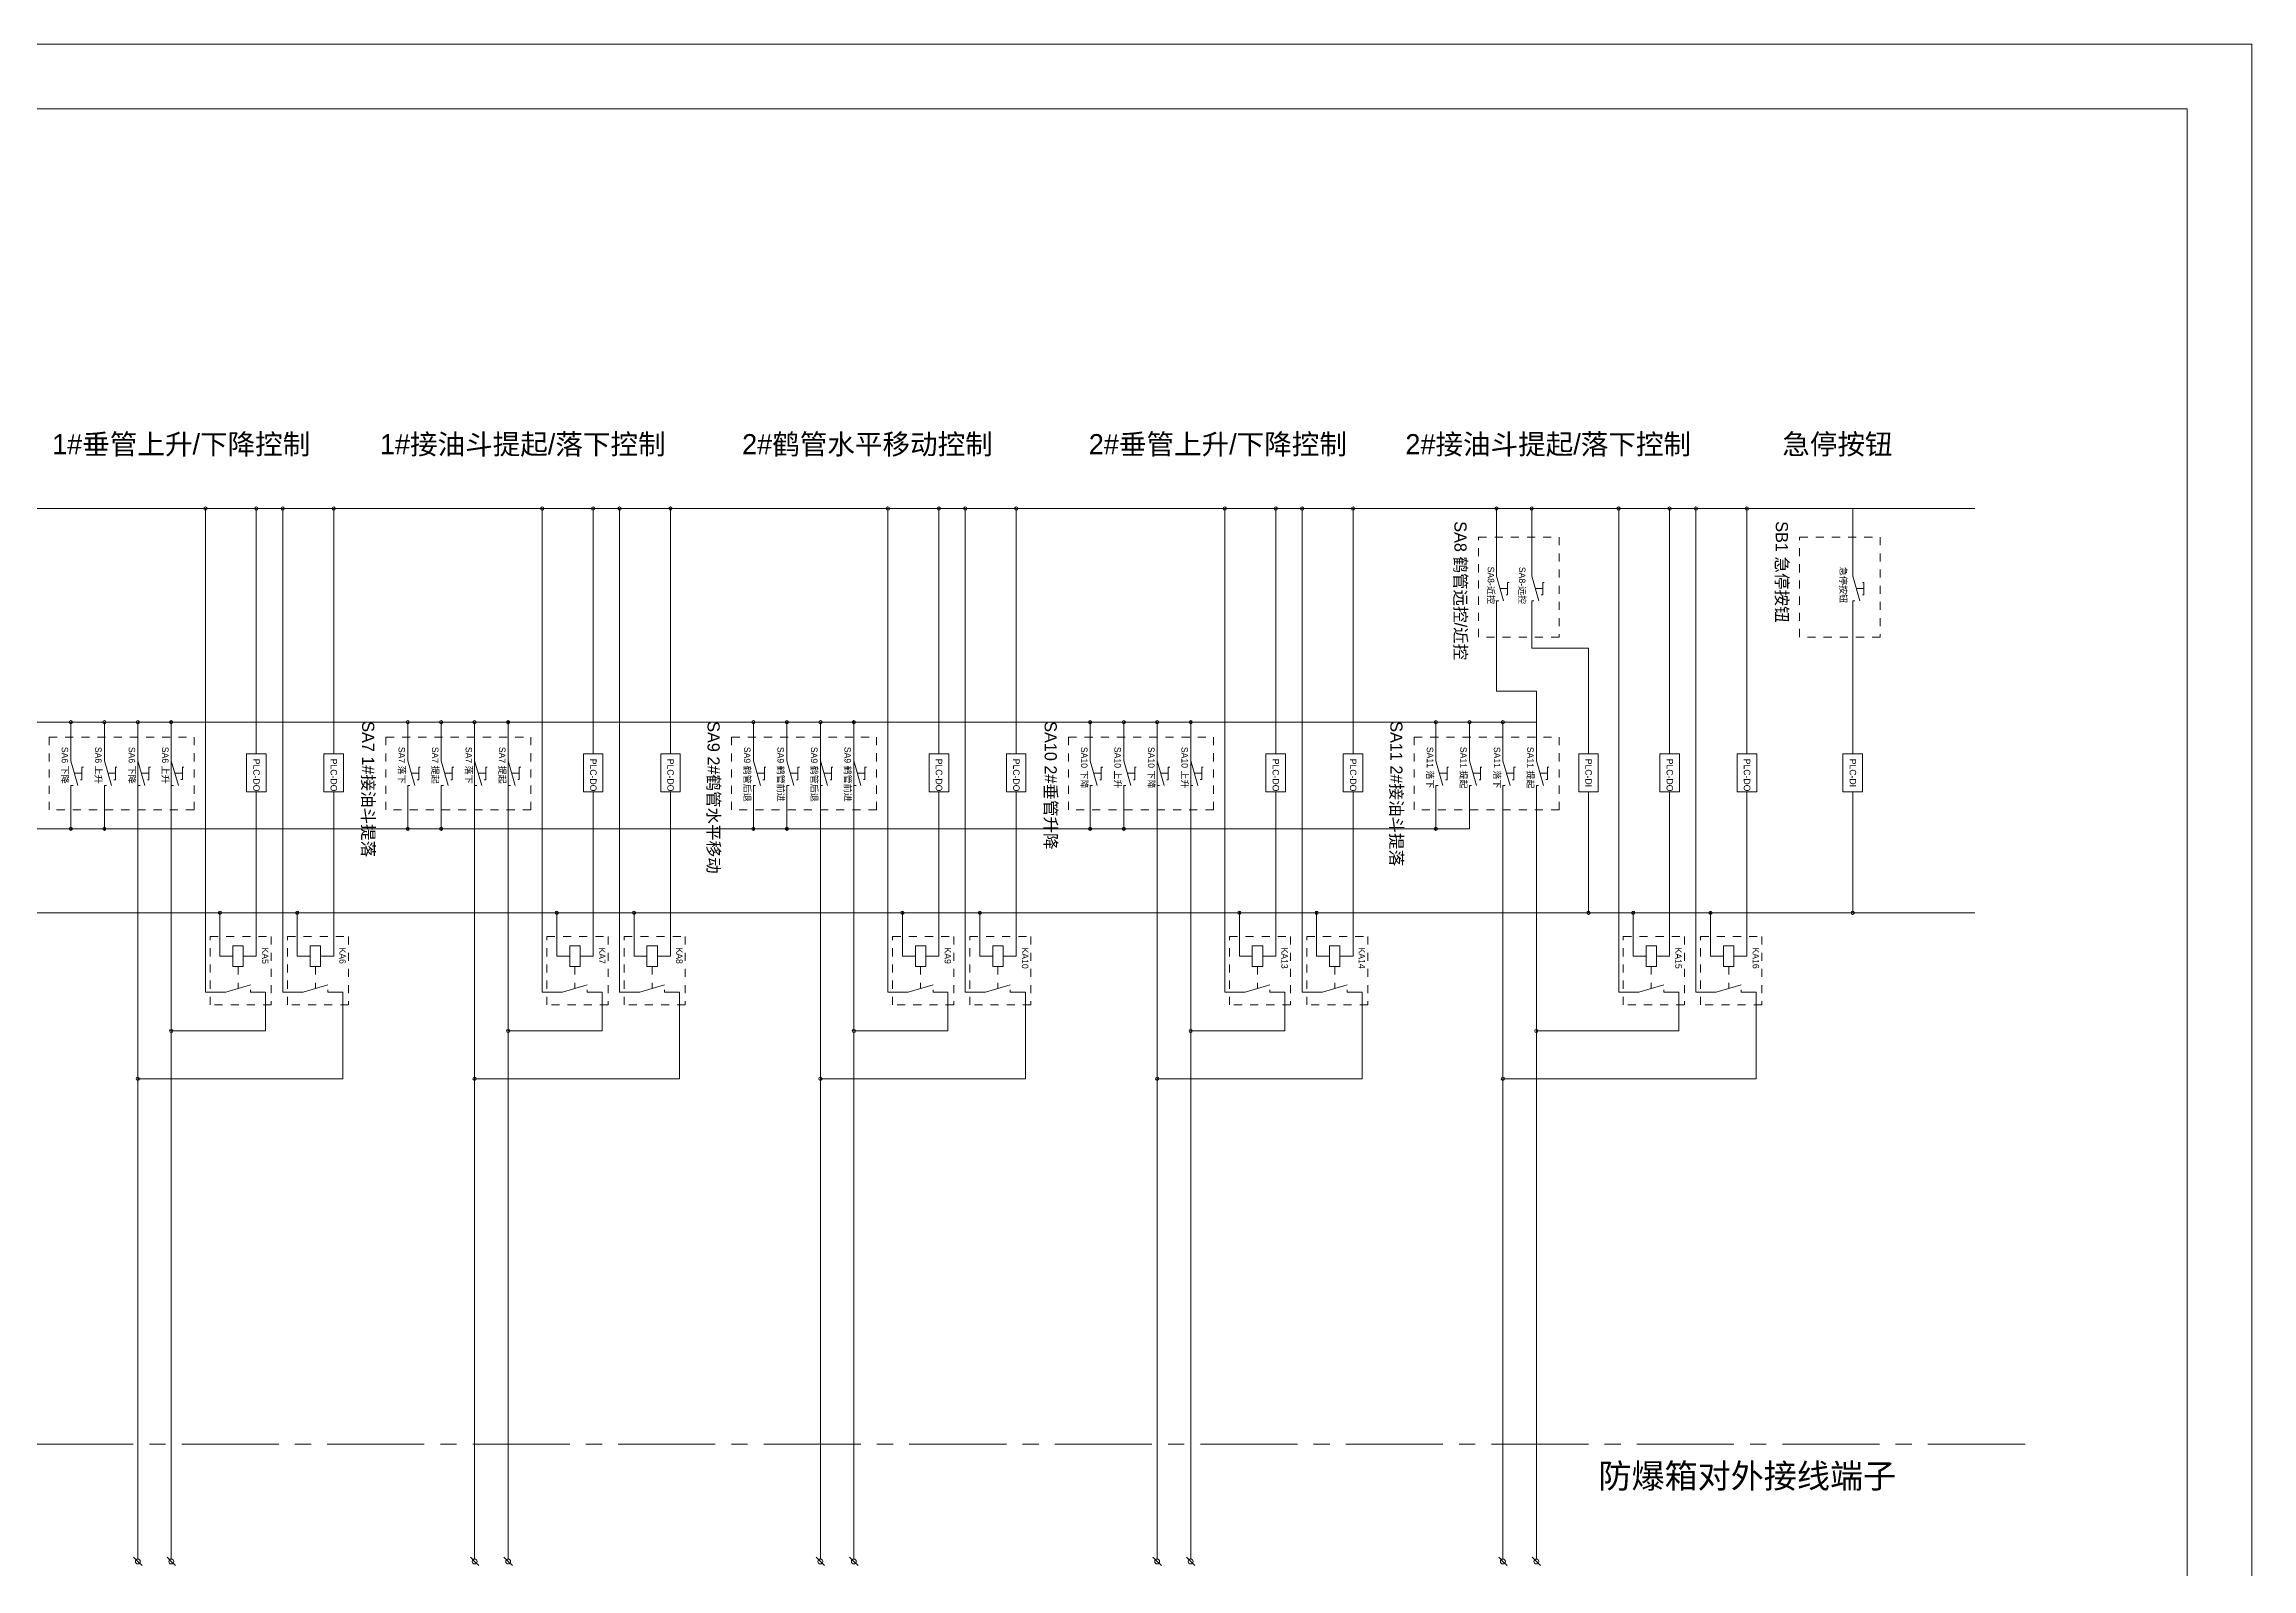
# Model space of a CAD drawing. Header units: millimetres. Extents: x 32626 to 72822, y 60047 to 123188.
# Drawn here: x 46434 to 49165, y 61521 to 63407 of the extents above; entities that cross this region are included whole.
import ezdxf

# ---------------------------------------------------------------- set-up
doc = ezdxf.new("R2010")
doc.units = ezdxf.units.MM
doc.header["$LTSCALE"] = 10
doc.linetypes.add('点画线', pattern=[18, 12, -2, 2, -2])
doc.linetypes.add('虚线', pattern=[2, 1, -1])
for name, color, linetype, lineweight in [('1轮廓实线层', 7, 'Continuous', 18), ('2细线层', 4, 'Continuous', 18), ('图框层', 7, 'Continuous', 18)]:
    doc.layers.add(name, color=color, linetype=linetype, lineweight=lineweight)
doc.styles.add('样式 1', font='SIMYOU.TTF', dxfattribs={"width": 0.75})

msp = doc.modelspace()

# ---------------------------------------------------------------- linework, layer by layer
at = {"layer": '1轮廓实线层'}
for p, q in [((44764.7, 62832.6), (48822.4, 62832.6)), ((46633.8, 62391.8), (46633.8, 62832.6)), ((46696.8, 62622.8), (46696.8, 62832.6)), ((46729.4, 62391.8), (46729.4, 62832.6)), ((46792.5, 62622.8), (46792.5, 62832.6)), ((47050.4, 62391.8), (47050.4, 62832.6)), ((47113.4, 62622.8), (47113.4, 62832.6)), ((47146.1, 62391.8), (47146.1, 62832.6)), ((47209.1, 62622.8), (47209.1, 62832.6)), ((47478, 62391.8), (47478, 62832.6)), ((47541, 62622.8), (47541, 62832.6)), ((47573.7, 62391.8), (47573.7, 62832.6)), ((47636.7, 62622.8), (47636.7, 62832.6)), ((47894.7, 62391.8), (47894.7, 62832.6)), ((47957.7, 62622.8), (47957.7, 62832.6)), ((47990.3, 62391.8), (47990.3, 62832.6)), ((48053.3, 62622.8), (48053.3, 62832.6)), ((48230.8, 62766.4), (48230.8, 62832.6)), ((48274.3, 62766.4), (48274.3, 62832.6)), ((48323.6, 62832.6), (48349.3, 62832.6)), ((48381.9, 62234.6), (48381.9, 62832.6)), ((48444.9, 62529.1), (48444.9, 62832.6)), ((48477.5, 62234.6), (48477.5, 62832.6)), ((48540.5, 62529.1), (48540.5, 62832.6)), ((48671.4, 62757.7), (48671.4, 62832.6)), ((48230.8, 62766.4), (48230.8, 62749.1)), ((48274.3, 62766.4), (48274.3, 62749.1)), ((48671.4, 62766.4), (48671.4, 62749.1)), ((48230.8, 62749.1), (48239.6, 62718.4)), ((48235.2, 62733.8), (48244.6, 62733.8)), ((48244.6, 62725.8), (48242.7, 62725.8)), ((48244.6, 62741.1), (48244.6, 62725.8)), ((48244.6, 62741.1), (48246.4, 62741.1)), ((48274.3, 62749.1), (48283.1, 62718.4)), ((48278.7, 62733.8), (48288, 62733.8)), ((48288, 62725.8), (48286.2, 62725.8)), ((48288, 62741.1), (48288, 62725.8)), ((48288, 62741.1), (48289.8, 62741.1)), ((48671.4, 62749.1), (48680.2, 62718.4)), ((48675.8, 62733.8), (48685.1, 62733.8)), ((48685.1, 62741.1), (48683.3, 62741.1)), ((48685.1, 62725.8), (48683.3, 62725.8)), ((48685.1, 62741.1), (48685.1, 62725.8)), ((48230.8, 62718.4), (48230.8, 62692.2)), ((48230.8, 62718.4), (48233.6, 62718.4)), ((48274.3, 62718.4), (48274.3, 62660)), ((48274.3, 62718.4), (48277, 62718.4)), ((48671.4, 62718.4), (48671.4, 62660)), ((48671.4, 62718.4), (48674.2, 62718.4)), ((48230.8, 62692.2), (48230.8, 62606.9)), ((48274.3, 62660), (48299.3, 62660)), ((48299.3, 62660), (48344.6, 62660)), ((48344.6, 62660), (48344.6, 62529.1)), ((48671.4, 62660), (48671.4, 62529.1)), ((46696.8, 62622.8), (46696.8, 62529.1)), ((46792.5, 62622.8), (46792.5, 62529.1)), ((47113.4, 62622.8), (47113.4, 62529.1)), ((47209.1, 62622.8), (47209.1, 62529.1)), ((47541, 62622.8), (47541, 62529.1)), ((47636.7, 62622.8), (47636.7, 62529.1)), ((47957.7, 62622.8), (47957.7, 62529.1)), ((48053.3, 62622.8), (48053.3, 62529.1)), ((48230.8, 62606.9), (48280.1, 62606.9)), ((48280.1, 62606.9), (48280.1, 62538.2)), ((46054.3, 62568.4), (46469.3, 62568.4)), ((46591.6, 62568.4), (46467.3, 62568.4)), ((46467.3, 62568.4), (46467.3, 62538.2)), ((46508.8, 62538.2), (46508.8, 62568.4)), ((46550.2, 62538.2), (46550.2, 62568.4)), ((46591.6, 62570.4), (46591.6, 62538.2)), ((46591.6, 62568.4), (46895, 62568.4)), ((46785.4, 62568.4), (46884, 62568.4)), ((47008.3, 62568.4), (46884, 62568.4)), ((46884, 62568.4), (46884, 62538.2)), ((46925.4, 62538.2), (46925.4, 62568.4)), ((46966.8, 62538.2), (46966.8, 62568.4)), ((47008.3, 62570.4), (47008.3, 62538.2)), ((47008.3, 62568.4), (47311.6, 62568.4)), ((47435.9, 62568.4), (47311.6, 62568.4)), ((47311.6, 62568.4), (47311.6, 62538.2)), ((47353, 62538.2), (47353, 62568.4)), ((47394.5, 62538.2), (47394.5, 62568.4)), ((47435.9, 62570.4), (47435.9, 62538.2)), ((47435.9, 62568.4), (47739.2, 62568.4)), ((47629.7, 62568.4), (47728.2, 62568.4)), ((47852.5, 62568.4), (47728.2, 62568.4)), ((47728.2, 62568.4), (47728.2, 62538.2)), ((47769.7, 62538.2), (47769.7, 62568.4)), ((47811.1, 62538.2), (47811.1, 62568.4)), ((47852.5, 62570.4), (47852.5, 62538.2)), ((47852.5, 62568.4), (48155.8, 62568.4)), ((48280.1, 62568.4), (48155.8, 62568.4)), ((48155.8, 62568.4), (48155.8, 62538.2)), ((48197.3, 62538.2), (48197.3, 62568.4)), ((48238.7, 62538.2), (48238.7, 62568.4)), ((46467.3, 62538.2), (46467.3, 62520.8)), ((46508.8, 62538.2), (46508.8, 62520.8)), ((46550.2, 62557.6), (46550.2, 61533.4)), ((46550.2, 62538.2), (46550.2, 62520.8)), ((46591.6, 62557.6), (46591.6, 61533.4)), ((46591.6, 62538.2), (46591.6, 62520.8)), ((46884, 62538.2), (46884, 62520.8)), ((46925.4, 62538.2), (46925.4, 62520.8)), ((46966.8, 62557.6), (46966.8, 61533.4)), ((46966.8, 62538.2), (46966.8, 62520.8)), ((47008.3, 62557.6), (47008.3, 61533.4)), ((47008.3, 62538.2), (47008.3, 62520.8)), ((47311.6, 62538.2), (47311.6, 62520.8)), ((47353, 62538.2), (47353, 62520.8)), ((47394.5, 62557.6), (47394.5, 61533.4)), ((47394.5, 62538.2), (47394.5, 62520.8)), ((47435.9, 62557.6), (47435.9, 61533.4)), ((47435.9, 62538.2), (47435.9, 62520.8)), ((47728.2, 62538.2), (47728.2, 62520.8)), ((47769.7, 62538.2), (47769.7, 62520.8)), ((47811.1, 62557.6), (47811.1, 61533.4)), ((47811.1, 62538.2), (47811.1, 62520.8)), ((47852.5, 62557.6), (47852.5, 61533.4)), ((47852.5, 62538.2), (47852.5, 62520.8)), ((48155.8, 62538.2), (48155.8, 62520.8)), ((48197.3, 62538.2), (48197.3, 62520.8)), ((48238.7, 62538.2), (48238.7, 62520.8)), ((48280.1, 62538.2), (48280.1, 62520.8)), ((46467.3, 62520.8), (46476.1, 62490.2)), ((46481.1, 62512.6), (46481.1, 62497.2)), ((46481.1, 62512.6), (46482.9, 62512.6)), ((46508.8, 62520.8), (46517.6, 62490.2)), ((46522.5, 62512.6), (46522.5, 62497.2)), ((46522.5, 62512.6), (46524.3, 62512.6)), ((46550.2, 62520.8), (46559, 62490.2)), ((46563.9, 62512.6), (46563.9, 62497.2)), ((46563.9, 62512.6), (46565.7, 62512.6)), ((46591.6, 62520.8), (46600.4, 62490.2)), ((46605.4, 62512.9), (46605.4, 62497.6)), ((46605.4, 62512.9), (46607.2, 62512.9)), ((46884, 62520.8), (46892.8, 62490.2)), ((46897.7, 62512.6), (46897.7, 62497.2)), ((46897.7, 62512.6), (46899.5, 62512.6)), ((46925.4, 62520.8), (46934.2, 62490.2)), ((46939.1, 62512.6), (46939.1, 62497.2)), ((46939.1, 62512.6), (46940.9, 62512.6)), ((46966.8, 62520.8), (46975.6, 62490.2)), ((46980.6, 62512.6), (46980.6, 62497.2)), ((46980.6, 62512.6), (46982.4, 62512.6)), ((47008.3, 62520.8), (47017, 62490.2)), ((47022, 62512.9), (47022, 62497.6)), ((47022, 62512.9), (47023.8, 62512.9)), ((47311.6, 62520.8), (47320.4, 62490.2)), ((47325.3, 62512.6), (47325.3, 62497.2)), ((47325.3, 62512.6), (47327.1, 62512.6)), ((47353, 62520.8), (47361.8, 62490.2)), ((47366.7, 62512.6), (47366.7, 62497.2)), ((47366.7, 62512.6), (47368.5, 62512.6)), ((47394.5, 62520.8), (47403.2, 62490.2)), ((47408.2, 62512.6), (47408.2, 62497.2)), ((47408.2, 62512.6), (47410, 62512.6)), ((47435.9, 62520.8), (47444.7, 62490.2)), ((47449.6, 62512.9), (47449.6, 62497.6)), ((47449.6, 62512.9), (47451.4, 62512.9)), ((47728.2, 62520.8), (47737, 62490.2)), ((47741.9, 62512.6), (47741.9, 62497.2)), ((47741.9, 62512.6), (47743.7, 62512.6)), ((47769.7, 62520.8), (47778.4, 62490.2)), ((47783.4, 62512.6), (47783.4, 62497.2)), ((47783.4, 62512.6), (47785.2, 62512.6)), ((47811.1, 62520.8), (47819.9, 62490.2)), ((47824.8, 62512.6), (47824.8, 62497.2)), ((47824.8, 62512.6), (47826.6, 62512.6)), ((47852.5, 62520.8), (47861.3, 62490.2)), ((47866.2, 62512.9), (47866.2, 62497.6)), ((47866.2, 62512.9), (47868, 62512.9)), ((48155.8, 62520.8), (48164.6, 62490.2)), ((48169.6, 62512.6), (48169.6, 62497.2)), ((48169.6, 62512.6), (48171.4, 62512.6)), ((48197.3, 62520.8), (48206.1, 62490.2)), ((48211, 62512.6), (48211, 62497.2)), ((48211, 62512.6), (48212.8, 62512.6)), ((48238.7, 62520.8), (48247.5, 62490.2)), ((48252.4, 62512.6), (48252.4, 62497.2)), ((48252.4, 62512.6), (48254.2, 62512.6)), ((48280.1, 62520.8), (48288.9, 62490.2)), ((48293.8, 62512.9), (48293.8, 62497.6)), ((48293.8, 62512.9), (48295.6, 62512.9)), ((46467.3, 62490.2), (46467.3, 62464)), ((46467.3, 62490.2), (46470.1, 62490.2)), ((46471.7, 62505.5), (46481.1, 62505.5)), ((46481.1, 62497.2), (46479.3, 62497.2)), ((46508.8, 62490.2), (46508.8, 62464)), ((46508.8, 62490.2), (46511.5, 62490.2)), ((46513.2, 62505.5), (46522.5, 62505.5)), ((46522.5, 62497.2), (46520.7, 62497.2)), ((46550.2, 62490.2), (46550.2, 62464)), ((46550.2, 62490.2), (46553, 62490.2)), ((46554.6, 62505.5), (46563.9, 62505.5)), ((46563.9, 62497.2), (46562.1, 62497.2)), ((46591.6, 62490.2), (46591.6, 62464)), ((46591.6, 62490.2), (46594.4, 62490.2)), ((46596, 62505.5), (46605.4, 62505.5)), ((46605.4, 62497.6), (46603.5, 62497.6)), ((46696.8, 62482.1), (46696.8, 62342.4)), ((46792.5, 62482.1), (46792.5, 62342.4)), ((46884, 62490.2), (46884, 62464)), ((46884, 62490.2), (46886.7, 62490.2)), ((46888.4, 62505.5), (46897.7, 62505.5)), ((46897.7, 62497.2), (46895.9, 62497.2)), ((46925.4, 62490.2), (46925.4, 62464)), ((46925.4, 62490.2), (46928.2, 62490.2)), ((46929.8, 62505.5), (46939.1, 62505.5)), ((46939.1, 62497.2), (46937.3, 62497.2)), ((46966.8, 62490.2), (46966.8, 62464)), ((46966.8, 62490.2), (46969.6, 62490.2)), ((46971.2, 62505.5), (46980.6, 62505.5)), ((46980.6, 62497.2), (46978.7, 62497.2)), ((47008.3, 62490.2), (47008.3, 62464)), ((47008.3, 62490.2), (47011, 62490.2)), ((47012.7, 62505.5), (47022, 62505.5)), ((47022, 62497.6), (47020.2, 62497.6)), ((47113.4, 62482.1), (47113.4, 62342.4)), ((47209.1, 62482.1), (47209.1, 62342.4)), ((47311.6, 62490.2), (47311.6, 62464)), ((47311.6, 62490.2), (47314.4, 62490.2)), ((47316, 62505.5), (47325.3, 62505.5)), ((47325.3, 62497.2), (47323.5, 62497.2)), ((47353, 62490.2), (47353, 62464)), ((47353, 62490.2), (47355.8, 62490.2)), ((47357.4, 62505.5), (47366.7, 62505.5)), ((47366.7, 62497.2), (47364.9, 62497.2)), ((47394.5, 62490.2), (47394.5, 62464)), ((47394.5, 62490.2), (47397.2, 62490.2)), ((47398.8, 62505.5), (47408.2, 62505.5)), ((47408.2, 62497.2), (47406.4, 62497.2)), ((47435.9, 62490.2), (47435.9, 62464)), ((47435.9, 62490.2), (47438.6, 62490.2)), ((47440.3, 62505.5), (47449.6, 62505.5)), ((47449.6, 62497.6), (47447.8, 62497.6)), ((47541, 62482.1), (47541, 62342.4)), ((47636.7, 62482.1), (47636.7, 62342.4)), ((47728.2, 62490.2), (47728.2, 62464)), ((47728.2, 62490.2), (47731, 62490.2)), ((47732.6, 62505.5), (47741.9, 62505.5)), ((47741.9, 62497.2), (47740.1, 62497.2)), ((47769.7, 62490.2), (47769.7, 62464)), ((47769.7, 62490.2), (47772.4, 62490.2)), ((47774, 62505.5), (47783.4, 62505.5)), ((47783.4, 62497.2), (47781.6, 62497.2)), ((47811.1, 62490.2), (47811.1, 62464)), ((47811.1, 62490.2), (47813.8, 62490.2)), ((47815.5, 62505.5), (47824.8, 62505.5)), ((47824.8, 62497.2), (47823, 62497.2)), ((47852.5, 62490.2), (47852.5, 62464)), ((47852.5, 62490.2), (47855.3, 62490.2)), ((47856.9, 62505.5), (47866.2, 62505.5)), ((47866.2, 62497.6), (47864.4, 62497.6)), ((47957.7, 62482.1), (47957.7, 62342.4)), ((48053.3, 62482.1), (48053.3, 62342.4)), ((48155.8, 62490.2), (48155.8, 62464)), ((48155.8, 62490.2), (48158.6, 62490.2)), ((48160.2, 62505.5), (48169.6, 62505.5)), ((48169.6, 62497.2), (48167.7, 62497.2)), ((48197.3, 62490.2), (48197.3, 62464)), ((48197.3, 62490.2), (48200, 62490.2)), ((48201.7, 62505.5), (48211, 62505.5)), ((48211, 62497.2), (48209.2, 62497.2)), ((48238.7, 62490.2), (48238.7, 62464)), ((48238.7, 62490.2), (48241.5, 62490.2)), ((48243.1, 62505.5), (48252.4, 62505.5)), ((48252.4, 62497.2), (48250.6, 62497.2)), ((48280.1, 62490.2), (48280.1, 62464)), ((48280.1, 62490.2), (48282.9, 62490.2)), ((48284.5, 62505.5), (48293.8, 62505.5)), ((48293.8, 62497.6), (48292, 62497.6)), ((48344.6, 62482.1), (48344.6, 62332.7)), ((48444.9, 62482.1), (48444.9, 62278.9)), ((48540.5, 62482.1), (48540.5, 62278.9)), ((48671.4, 62482.1), (48671.4, 62332.7)), ((46467.3, 62464), (46467.3, 62434.5)), ((46508.8, 62464), (46508.8, 62434.5)), ((46884, 62464), (46884, 62434.5)), ((46925.4, 62464), (46925.4, 62434.5)), ((47311.6, 62464), (47311.6, 62434.5)), ((47353, 62464), (47353, 62434.5)), ((47728.2, 62464), (47728.2, 62434.5)), ((47769.7, 62464), (47769.7, 62434.5)), ((48155.8, 62464), (48155.8, 62434.5)), ((48197.3, 62464), (48197.3, 62436.5)), ((48238.7, 62464), (48238.7, 61533.4)), ((48280.1, 62464), (48280.1, 61533.4)), ((48197.3, 62436.5), (45930, 62436.5)), ((46633.8, 62391.8), (46633.8, 62234.6)), ((46729.4, 62391.8), (46729.4, 62234.6)), ((47050.4, 62391.8), (47050.4, 62234.6)), ((47146.1, 62391.8), (47146.1, 62234.6)), ((47478, 62391.8), (47478, 62234.6)), ((47573.7, 62391.8), (47573.7, 62234.6)), ((47894.7, 62391.8), (47894.7, 62234.6)), ((47990.3, 62391.8), (47990.3, 62234.6)), ((48822.4, 62332.7), (44823.2, 62332.7)), ((46651.8, 62334.7), (46651.8, 62310.6)), ((46696.8, 62342.4), (46696.8, 62278.9)), ((46747.4, 62334.7), (46747.4, 62310.6)), ((46792.5, 62342.4), (46792.5, 62278.9)), ((47068.4, 62334.7), (47068.4, 62310.6)), ((47113.4, 62342.4), (47113.4, 62278.9)), ((47164.1, 62334.7), (47164.1, 62310.6)), ((47209.1, 62342.4), (47209.1, 62278.9)), ((47496, 62334.7), (47496, 62310.6)), ((47541, 62342.4), (47541, 62278.9)), ((47591.7, 62334.7), (47591.7, 62310.6)), ((47636.7, 62342.4), (47636.7, 62278.9)), ((47912.7, 62334.7), (47912.7, 62310.6)), ((47957.7, 62342.4), (47957.7, 62278.9)), ((48008.3, 62334.7), (48008.3, 62310.6)), ((48053.3, 62342.4), (48053.3, 62278.9)), ((48399.9, 62334.7), (48399.9, 62310.6)), ((48495.5, 62334.7), (48495.5, 62310.6)), ((46651.8, 62278.9), (46651.8, 62310.6)), ((46747.4, 62278.9), (46747.4, 62310.6)), ((47068.4, 62278.9), (47068.4, 62310.6)), ((47164.1, 62278.9), (47164.1, 62310.6)), ((47496, 62278.9), (47496, 62310.6)), ((47591.7, 62278.9), (47591.7, 62310.6)), ((47912.7, 62278.9), (47912.7, 62310.6)), ((48008.3, 62278.9), (48008.3, 62310.6)), ((48399.9, 62278.9), (48399.9, 62310.6)), ((48495.5, 62278.9), (48495.5, 62310.6)), ((46667.7, 62278.9), (46651.8, 62278.9)), ((46680.7, 62278.9), (46696.8, 62278.9)), ((46763.4, 62278.9), (46747.4, 62278.9)), ((46776.3, 62278.9), (46792.5, 62278.9)), ((47084.4, 62278.9), (47068.4, 62278.9)), ((47097.3, 62278.9), (47113.4, 62278.9)), ((47180, 62278.9), (47164.1, 62278.9)), ((47193, 62278.9), (47209.1, 62278.9)), ((47512, 62278.9), (47496, 62278.9)), ((47524.9, 62278.9), (47541, 62278.9)), ((47607.6, 62278.9), (47591.7, 62278.9)), ((47620.6, 62278.9), (47636.7, 62278.9)), ((47928.6, 62278.9), (47912.7, 62278.9)), ((47941.6, 62278.9), (47957.7, 62278.9)), ((48024.3, 62278.9), (48008.3, 62278.9)), ((48037.2, 62278.9), (48053.3, 62278.9)), ((48415.8, 62278.9), (48399.9, 62278.9)), ((48428.8, 62278.9), (48444.9, 62278.9)), ((48511.5, 62278.9), (48495.5, 62278.9)), ((48524.4, 62278.9), (48540.5, 62278.9)), ((46633.8, 62234.6), (46658.9, 62234.6)), ((46658.9, 62234.6), (46689.5, 62243.4)), ((46689.5, 62234.6), (46689.5, 62237.4)), ((46689.5, 62234.6), (46708.1, 62234.6)), ((46708.1, 62234.6), (46708.1, 62206.4)), ((46729.4, 62234.6), (46754.6, 62234.6)), ((46754.6, 62234.6), (46785.2, 62243.4)), ((46785.2, 62234.6), (46785.2, 62237.4)), ((46785.2, 62234.6), (46803.7, 62234.6)), ((46803.7, 62234.6), (46803.7, 62206.4)), ((47050.4, 62234.6), (47075.5, 62234.6)), ((47075.5, 62234.6), (47106.1, 62243.4)), ((47106.1, 62234.6), (47106.1, 62237.4)), ((47106.1, 62234.6), (47124.7, 62234.6)), ((47124.7, 62234.6), (47124.7, 62206.4)), ((47146.1, 62234.6), (47171.2, 62234.6)), ((47171.2, 62234.6), (47201.8, 62243.4)), ((47201.8, 62234.6), (47201.8, 62237.4)), ((47201.8, 62234.6), (47220.4, 62234.6)), ((47220.4, 62234.6), (47220.4, 62206.4)), ((47478, 62234.6), (47503.1, 62234.6)), ((47503.1, 62234.6), (47533.8, 62243.4)), ((47533.8, 62234.6), (47533.8, 62237.4)), ((47533.8, 62234.6), (47552.3, 62234.6)), ((47552.3, 62234.6), (47552.3, 62206.4)), ((47573.7, 62234.6), (47598.8, 62234.6)), ((47598.8, 62234.6), (47629.4, 62243.4)), ((47629.4, 62234.6), (47629.4, 62237.4)), ((47629.4, 62234.6), (47648, 62234.6)), ((47648, 62234.6), (47648, 62206.4)), ((47894.7, 62234.6), (47919.8, 62234.6)), ((47919.8, 62234.6), (47950.4, 62243.4)), ((47950.4, 62234.6), (47950.4, 62237.4)), ((47950.4, 62234.6), (47969, 62234.6)), ((47969, 62234.6), (47969, 62206.4)), ((47990.3, 62234.6), (48015.4, 62234.6)), ((48015.4, 62234.6), (48046, 62243.4)), ((48046, 62234.6), (48046, 62237.4)), ((48046, 62234.6), (48064.6, 62234.6)), ((48064.6, 62234.6), (48064.6, 62206.4)), ((48381.9, 62234.6), (48407, 62234.6)), ((48407, 62234.6), (48437.6, 62243.4)), ((48437.6, 62234.6), (48437.6, 62237.4)), ((48437.6, 62234.6), (48456.2, 62234.6)), ((48456.2, 62234.6), (48456.2, 62206.4)), ((48477.5, 62234.6), (48502.6, 62234.6)), ((48502.6, 62234.6), (48533.3, 62243.4)), ((48533.3, 62234.6), (48533.3, 62237.4)), ((48533.3, 62234.6), (48551.8, 62234.6)), ((48551.8, 62234.6), (48551.8, 62206.4)), ((46708.1, 62206.4), (46708.1, 62186.5)), ((46803.7, 62206.4), (46803.7, 62127.4)), ((47124.7, 62206.4), (47124.7, 62186.5)), ((47220.4, 62206.4), (47220.4, 62127.4)), ((47552.3, 62206.4), (47552.3, 62186.5)), ((47648, 62206.4), (47648, 62127.4)), ((47969, 62206.4), (47969, 62186.5)), ((48064.6, 62206.4), (48064.6, 62127.4)), ((48456.2, 62206.4), (48456.2, 62186.5)), ((48551.8, 62206.4), (48551.8, 62127.4)), ((46708.1, 62186.5), (46591.6, 62186.5)), ((47124.7, 62186.5), (47008.3, 62186.5)), ((47552.3, 62186.5), (47435.9, 62186.5)), ((47969, 62186.5), (47852.5, 62186.5)), ((48456.2, 62186.5), (48280.1, 62186.5)), ((46803.7, 62127.4), (46550.2, 62127.4)), ((47220.4, 62127.4), (46966.8, 62127.4)), ((47648, 62127.4), (47394.5, 62127.4)), ((48064.6, 62127.4), (47811.1, 62127.4)), ((48551.8, 62127.4), (48238.7, 62127.4)), ((46550.2, 61530.4), (46545, 61535.6)), ((46550.2, 61530.4), (46555.4, 61525.2)), ((46591.6, 61530.4), (46586.4, 61535.6)), ((46591.6, 61530.4), (46596.8, 61525.2)), ((46966.8, 61530.4), (46961.6, 61535.6)), ((46966.8, 61530.4), (46972, 61525.2)), ((47008.3, 61530.4), (47003.1, 61535.6)), ((47008.3, 61530.4), (47013.5, 61525.2)), ((47394.5, 61530.4), (47389.2, 61535.6)), ((47394.5, 61530.4), (47399.7, 61525.2)), ((47435.9, 61530.4), (47430.7, 61535.6)), ((47435.9, 61530.4), (47441.1, 61525.2)), ((47811.1, 61530.4), (47805.9, 61535.6)), ((47811.1, 61530.4), (47816.3, 61525.2)), ((47852.5, 61530.4), (47847.3, 61535.6)), ((47852.5, 61530.4), (47857.7, 61525.2)), ((48238.7, 61530.4), (48233.5, 61535.6)), ((48238.7, 61530.4), (48243.9, 61525.2)), ((48280.1, 61530.4), (48274.9, 61535.6)), ((48280.1, 61530.4), (48285.3, 61525.2))]:
    msp.add_line(p, q, dxfattribs=at)
at = {"layer": '1轮廓实线层', "linetype": '虚线'}
for p, q in [((46674.2, 62266.2), (46674.2, 62239)), ((46769.9, 62266.2), (46769.9, 62239)), ((47090.8, 62266.2), (47090.8, 62239)), ((47186.5, 62266.2), (47186.5, 62239)), ((47518.5, 62266.2), (47518.5, 62239)), ((47614.1, 62266.2), (47614.1, 62239)), ((47935.1, 62266.2), (47935.1, 62239)), ((48030.7, 62266.2), (48030.7, 62239)), ((48422.3, 62266.2), (48422.3, 62239)), ((48518, 62266.2), (48518, 62239))]:
    msp.add_line(p, q, dxfattribs=at)
at = {"layer": '1轮廓实线层', "linetype": '点画线'}
msp.add_line((48884.5, 61675.5), (44779, 61675.5), dxfattribs=at)
at = {"layer": '1轮廓实线层', "linetype": '虚线'}
for points in [[(48308.3, 62797.2), (48308.3, 62673.7), (48208.6, 62673.7), (48208.6, 62797.2)], [(48705.4, 62797.2), (48705.4, 62673.7), (48605.7, 62673.7), (48605.7, 62797.2)], [(46619.8, 62549.9), (46619.8, 62459.8), (46440.4, 62459.8), (46440.4, 62549.9)], [(47036.4, 62549.9), (47036.4, 62459.8), (46857.1, 62459.8), (46857.1, 62549.9)], [(47464.1, 62549.9), (47464.1, 62459.8), (47284.7, 62459.8), (47284.7, 62549.9)], [(47880.7, 62549.9), (47880.7, 62459.8), (47701.3, 62459.8), (47701.3, 62549.9)], [(48308.3, 62549.9), (48308.3, 62459.8), (48128.9, 62459.8), (48128.9, 62549.9)], [(46715.1, 62303.3), (46715.1, 62218.8), (46639.5, 62218.8), (46639.5, 62303.3)], [(46810.8, 62303.3), (46810.8, 62218.8), (46735.2, 62218.8), (46735.2, 62303.3)], [(47131.8, 62303.3), (47131.8, 62218.8), (47056.2, 62218.8), (47056.2, 62303.3)], [(47227.4, 62303.3), (47227.4, 62218.8), (47151.8, 62218.8), (47151.8, 62303.3)], [(47559.4, 62303.3), (47559.4, 62218.8), (47483.8, 62218.8), (47483.8, 62303.3)], [(47655, 62303.3), (47655, 62218.8), (47579.4, 62218.8), (47579.4, 62303.3)], [(47976, 62303.3), (47976, 62218.8), (47900.4, 62218.8), (47900.4, 62303.3)], [(48071.6, 62303.3), (48071.6, 62218.8), (47996.1, 62218.8), (47996.1, 62303.3)], [(48463.2, 62303.3), (48463.2, 62218.8), (48387.6, 62218.8), (48387.6, 62303.3)], [(48558.9, 62303.3), (48558.9, 62218.8), (48483.3, 62218.8), (48483.3, 62303.3)]]:
    msp.add_lwpolyline(points, close=True, dxfattribs=at)
at = {"layer": '1轮廓实线层'}
for points in [[(46708.9, 62529.1), (46708.9, 62482.1), (46684.7, 62482.1), (46684.7, 62529.1)], [(46804.6, 62529.1), (46804.6, 62482.1), (46780.3, 62482.1), (46780.3, 62529.1)], [(47125.6, 62529.1), (47125.6, 62482.1), (47101.3, 62482.1), (47101.3, 62529.1)], [(47221.2, 62529.1), (47221.2, 62482.1), (47197, 62482.1), (47197, 62529.1)], [(47553.2, 62529.1), (47553.2, 62482.1), (47528.9, 62482.1), (47528.9, 62529.1)], [(47648.8, 62529.1), (47648.8, 62482.1), (47624.6, 62482.1), (47624.6, 62529.1)], [(47969.8, 62529.1), (47969.8, 62482.1), (47945.6, 62482.1), (47945.6, 62529.1)], [(48065.5, 62529.1), (48065.5, 62482.1), (48041.2, 62482.1), (48041.2, 62529.1)], [(48356.7, 62529.1), (48356.7, 62482.1), (48332.5, 62482.1), (48332.5, 62529.1)], [(48457, 62529.1), (48457, 62482.1), (48432.8, 62482.1), (48432.8, 62529.1)], [(48552.7, 62529.1), (48552.7, 62482.1), (48528.4, 62482.1), (48528.4, 62529.1)], [(48683.5, 62529.1), (48683.5, 62482.1), (48659.3, 62482.1), (48659.3, 62529.1)], [(46680.7, 62291.6), (46680.7, 62266.2), (46667.7, 62266.2), (46667.7, 62291.6)], [(46776.3, 62291.6), (46776.3, 62266.2), (46763.4, 62266.2), (46763.4, 62291.6)], [(47097.3, 62291.6), (47097.3, 62266.2), (47084.4, 62266.2), (47084.4, 62291.6)], [(47193, 62291.6), (47193, 62266.2), (47180, 62266.2), (47180, 62291.6)], [(47524.9, 62291.6), (47524.9, 62266.2), (47512, 62266.2), (47512, 62291.6)], [(47620.6, 62291.6), (47620.6, 62266.2), (47607.6, 62266.2), (47607.6, 62291.6)], [(47941.6, 62291.6), (47941.6, 62266.2), (47928.6, 62266.2), (47928.6, 62291.6)], [(48037.2, 62291.6), (48037.2, 62266.2), (48024.3, 62266.2), (48024.3, 62291.6)], [(48428.8, 62291.6), (48428.8, 62266.2), (48415.8, 62266.2), (48415.8, 62291.6)], [(48524.4, 62291.6), (48524.4, 62266.2), (48511.5, 62266.2), (48511.5, 62291.6)]]:
    msp.add_lwpolyline(points, close=True, dxfattribs=at)
for centre, radius in [((46633.8, 62832.6), 2), ((46696.8, 62832.6), 2), ((46729.4, 62832.6), 2), ((46792.5, 62832.6), 2), ((47050.4, 62832.6), 2), ((47113.4, 62832.6), 2), ((47146.1, 62832.6), 2), ((47209.1, 62832.6), 2), ((47478, 62832.6), 2), ((47541, 62832.6), 2), ((47573.7, 62832.6), 2), ((47636.7, 62832.6), 2), ((47894.7, 62832.6), 2), ((47957.7, 62832.6), 2), ((47990.3, 62832.6), 2), ((48053.3, 62832.6), 2), ((48230.8, 62832.6), 2), ((48274.3, 62832.6), 2), ((48381.7, 62832.6), 2), ((48381.9, 62832.6), 2), ((48444.9, 62832.6), 2), ((48477.5, 62832.6), 2), ((48540.5, 62832.6), 2), ((46467.3, 62568.4), 2), ((46508.8, 62568.4), 2), ((46550.2, 62568.4), 2), ((46591.6, 62568.4), 2), ((46884, 62568.4), 2), ((46925.4, 62568.4), 2), ((46966.8, 62568.4), 2), ((47008.3, 62568.4), 2), ((47311.6, 62568.4), 2), ((47353, 62568.4), 2), ((47394.5, 62568.4), 2), ((47435.9, 62568.4), 2), ((47728.2, 62568.4), 2), ((47769.7, 62568.4), 2), ((47811.1, 62568.4), 2), ((47852.5, 62568.4), 2), ((48155.8, 62568.4), 2), ((48197.3, 62568.4), 2), ((48238.7, 62568.4), 2), ((46467.3, 62436.5), 2), ((46508.8, 62436.5), 2), ((46884, 62436.5), 2), ((46925.4, 62436.5), 2), ((47311.6, 62436.5), 2), ((47353, 62436.5), 2), ((47728.2, 62436.5), 2), ((47769.7, 62436.5), 2), ((48155.8, 62436.5), 2), ((46651.8, 62332.7), 2), ((46747.4, 62332.7), 2), ((47068.4, 62332.7), 2), ((47164.1, 62332.7), 2), ((47496, 62332.7), 2), ((47591.7, 62332.7), 2), ((47912.7, 62332.7), 2), ((48008.3, 62332.7), 2), ((48344.4, 62332.7), 2), ((48344.6, 62332.7), 2), ((48399.9, 62332.7), 2), ((48400, 62332.7), 2), ((48495.5, 62332.7), 2), ((48671.3, 62332.7), 2), ((48671.4, 62332.7), 2), ((46591.6, 62186.5), 2), ((47008.3, 62186.5), 2), ((47435.9, 62186.5), 2), ((47852.5, 62186.5), 2), ((48280.1, 62186.5), 2), ((46550.2, 62127.4), 2), ((46966.8, 62127.4), 2), ((47394.5, 62127.4), 2), ((47811.1, 62127.4), 2), ((48238.7, 62127.4), 2), ((46550.2, 61530.4), 3.02), ((46591.6, 61530.4), 3.02), ((46966.8, 61530.4), 3.02), ((47008.3, 61530.4), 3.02), ((47394.5, 61530.4), 3.02), ((47435.9, 61530.4), 3.02), ((47811.1, 61530.4), 3.02), ((47852.5, 61530.4), 3.02), ((48238.7, 61530.4), 3.02), ((48280.1, 61530.4), 3.02)]:
    msp.add_circle(centre, radius, dxfattribs=at)
at = {"layer": '2细线层'}
for q in [(44413.1, 63407), (49165.1, 60047)]:
    msp.add_line((49165.1, 63407), q, dxfattribs=at)
at = {"layer": '图框层'}
for q in [(44613.1, 63327), (49085.1, 60127)]:
    msp.add_line((49085.1, 63327), q, dxfattribs=at)

# ---------------------------------------------------------------- texts
at = {"layer": '1轮廓实线层', "style": '样式 1'}
for s, height, p in [('1#垂管上升/下降控制', 25, (46444.3, 62899.7)), ('1#接油斗提起/落下控制', 25, (46849.7, 62899.7)), ('2#鹤管水平移动控制', 25, (47297.7, 62899.7)), ('2#垂管上升/下降控制', 25, (47726.5, 62899.7)), ('2#接油斗提起/落下控制', 25, (48118.1, 62899.7)), ('急停按钮', 25, (48584.3, 62899.7)), ('防爆箱对外接线端子', 30, (48356.8, 61621.2))]:
    msp.add_text(s, height=height, dxfattribs=at).set_placement(p)
for s, p in [('SA8-近控', (48219.9, 62760.8)), ('SA8-远控', (48258.6, 62760.5)), ('急停按钮', (48655.8, 62760.5)), ('PLC-DO', (46693, 62523.2)), ('PLC-DO', (46788.6, 62523.2)), ('PLC-DO', (47109.6, 62523.2)), ('PLC-DO', (47205.2, 62523.2)), ('PLC-DO', (47537.2, 62523.2)), ('PLC-DO', (47632.9, 62523.2)), ('PLC-DO', (47953.8, 62523.2)), ('PLC-DO', (48049.5, 62523.2)), ('PLC-DI', (48340.7, 62523.2)), ('PLC-DO', (48441.1, 62523.2)), ('PLC-DO', (48536.7, 62523.2)), ('PLC-DI', (48667.6, 62523.2)), ('KA5', (46703.8, 62289.7)), ('KA6', (46799.5, 62289.7)), ('KA7', (47120.5, 62289.7)), ('KA8', (47216.1, 62289.7)), ('KA9', (47548.1, 62289.7)), ('KA10', (47643.7, 62289.7)), ('KA13', (47964.7, 62289.7)), ('KA14', (48060.3, 62289.7)), ('KA15', (48451.9, 62289.7)), ('KA16', (48547.6, 62289.7))]:
    msp.add_text(s, height=8, rotation=270, dxfattribs=at).set_placement(p)
at = {"layer": '1轮廓实线层', "attachment_point": 7, "rotation": 270, "style": '样式 1'}
for s, insert, char_height, width in [('{\\W1;SA8 鹤管远控/近控}', (48177.1, 62816.9), 15, 270.125), ('{\\W1;SB1 急停按钮}', (48574.6, 62816.9), 15, 190.125), ('{\\W1;SA7 1#接油斗提落}', (46826, 62569.6), 15, 254.125), ('{\\W1;SA9 2#鹤管水平移动}', (47253.2, 62569.6), 15, 285.125), ('{\\W1;SA10 2#垂管升降}', (47670.2, 62569.6), 15, 238.125), ('{\\W1;SA11 2#接油斗提落}', (48097.8, 62569.6), 15, 270.125), ('{\\W1;SA6 下降}', (46455.1, 62537.9), 8, 67.267), ('{\\W1;SA6 上升}', (46496.5, 62537.9), 8, 67.133), ('{\\W1;SA6 下降}', (46538, 62537.9), 8, 67.267), ('{\\W1;SA6 上升}', (46579.3, 62537.9), 8, 67.133), ('{\\W1;SA7 落下}', (46871.8, 62537.9), 8, 67.267), ('{\\W1;SA7 提起}', (46913.1, 62537.9), 8, 67.267), ('{\\W1;SA7 落下}', (46954.7, 62537.9), 8, 67.267), ('{\\W1;SA7 提起}', (46996, 62537.9), 8, 67.267), ('{\\W1;SA9 鹤管后退}', (47299.1, 62537.9), 8, 101.133), ('{\\W1;SA9 鹤管前进}', (47340.5, 62537.9), 8, 101.267), ('{\\W1;SA9 鹤管后退}', (47382, 62537.9), 8, 101.133), ('{\\W1;SA9 鹤管前进}', (47423.4, 62537.9), 8, 101.267), ('{\\W1;SA10 下降}', (47716, 62537.9), 8, 75.8), ('{\\W1;SA10 上升}', (47757.3, 62537.9), 8, 75.667), ('{\\W1;SA10 下降}', (47798.9, 62537.9), 8, 75.8), ('{\\W1;SA10 上升}', (47840.2, 62537.9), 8, 75.667), ('{\\W1;SA11 落下}', (48143.7, 62537.9), 8, 75.8), ('{\\W1;SA11 提起}', (48185, 62537.9), 8, 75.8), ('{\\W1;SA11 落下}', (48226.6, 62537.9), 8, 75.8), ('{\\W1;SA11 提起}', (48267.8, 62537.9), 8, 75.8)]:
    msp.add_mtext(s, dxfattribs=dict(at, insert=insert, char_height=char_height, width=width))

doc.saveas('drawing.dxf')
